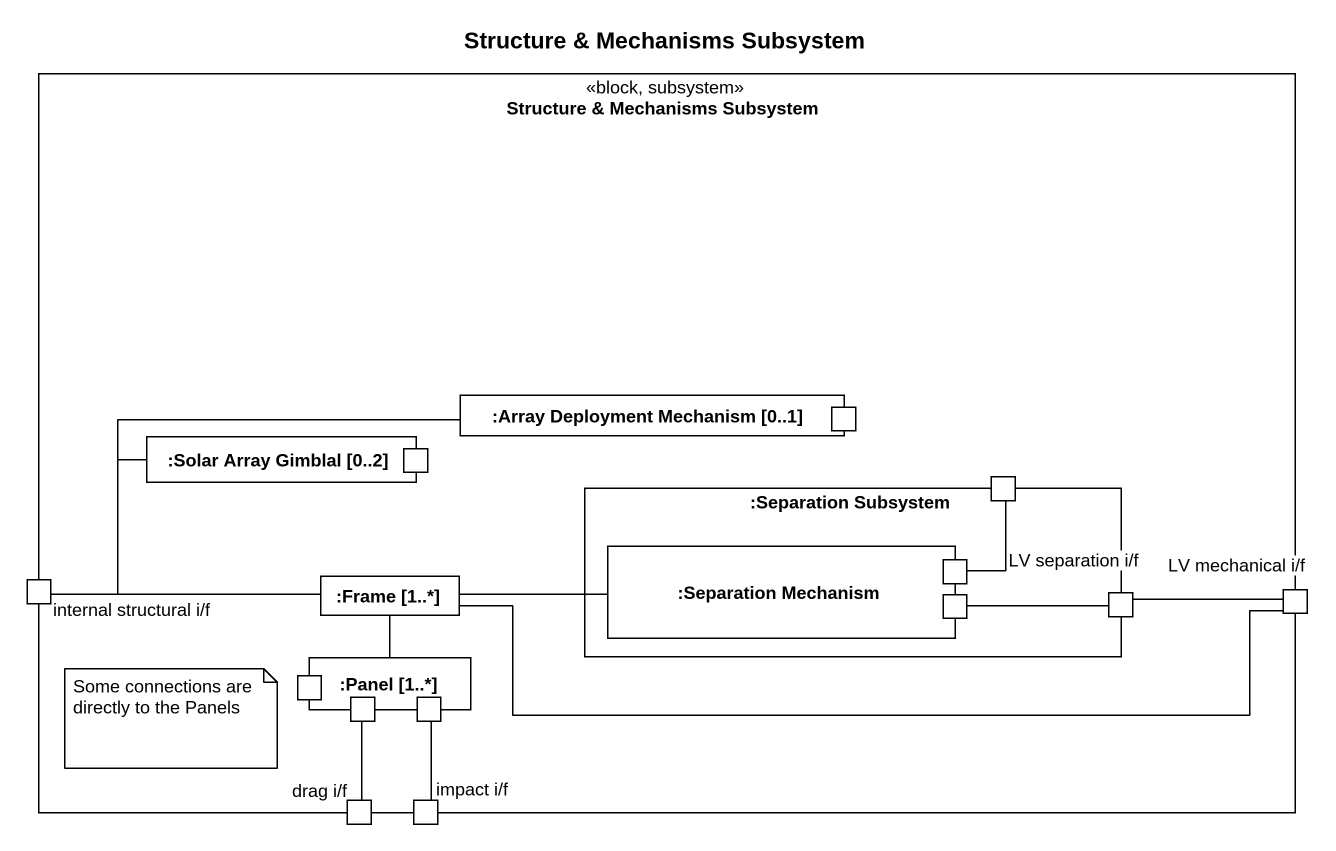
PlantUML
@startuml
title Structure & Mechanisms Subsystem
rectangle "Structure & Mechanisms Subsystem" as Structure_Mechanisms <<block, subsystem>> {
  rectangle ":Array Deployment Mechanism [0..1]" as Array_Deployment_Mechanism {
    port " " as port2
  }
  rectangle ":Solar Array Gimblal [0..2]" as Solar_Array_Gimblal_0_2 {
    port " " as port1
  }
  rectangle ":Separation Subsystem" as Separation_Subsystem {
    rectangle ":Separation Mechanism" as Separation_Mechanism {
      port " " as port4
      port " " as port5
    }
    port " " as port3
    port "LV separation i/f" as LV_separation_i_f
  }
  port "internal structural i/f" as internal_structural_i_f
  rectangle ":Frame [1..*]" as Frame_1
  port "LV mechanical i/f" as LV_mechanical_i_f
  rectangle ":Panel [1..*]" as Panel_1 {
    port " " as port6
    port " " as port7
    port " " as port8
  }
  port "drag i/f" as drag_i_f
  port "impact i/f" as impact_i_f
}
Array_Deployment_Mechanism -left- internal_structural_i_f
Solar_Array_Gimblal_0_2 -left- internal_structural_i_f
port3 -- port5
internal_structural_i_f -right- Frame_1
Frame_1 -right- Separation_Mechanism
Frame_1 -right- LV_mechanical_i_f
LV_separation_i_f -left- port4
LV_mechanical_i_f -left- LV_separation_i_f
Panel_1 -up- Frame_1
drag_i_f -up- port7
impact_i_f -up- port8
note as N1
  Some connections are directly to the Panels
end note
@enduml
